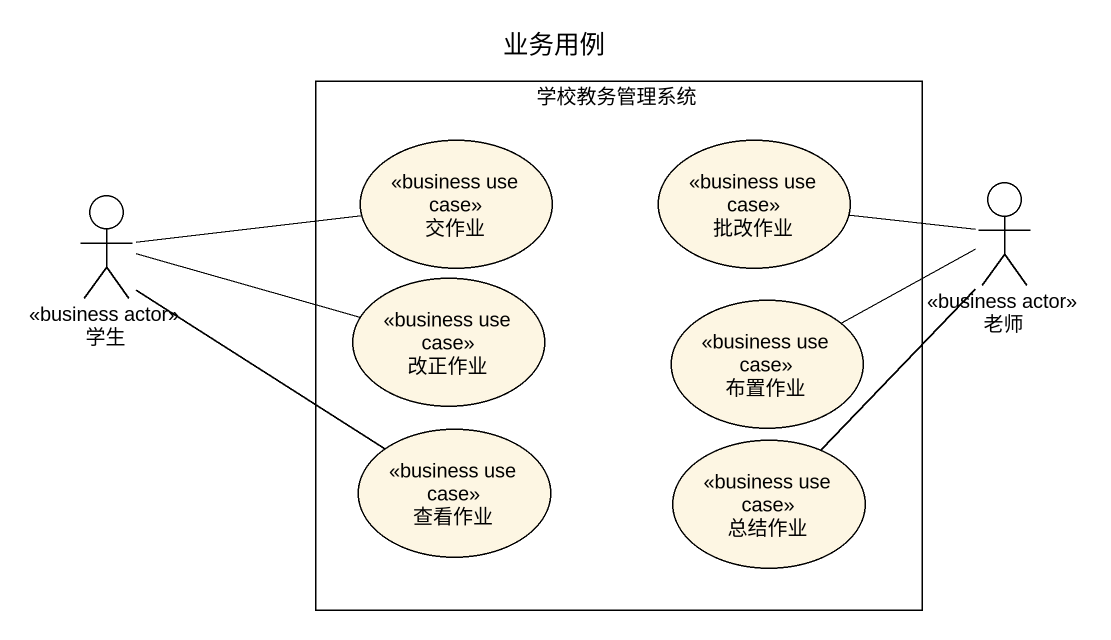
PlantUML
@startuml
title 业务用例
rectangle 学校教务管理系统 {
  usecase 交作业 <<business use case>>
  usecase 批改作业 <<business use case>>
  usecase 改正作业 <<business use case>>
  usecase 布置作业 <<business use case>>
  usecase 查看作业 <<business use case>>
  usecase 总结作业 <<business use case>>
}
actor 学生 <<business actor>>
actor 老师 <<business actor>>
学生 -right- 交作业
学生 -right- 改正作业
学生 -- 查看作业
老师 -left- 批改作业
老师 -left- 布置作业
老师 -- 总结作业
@enduml
